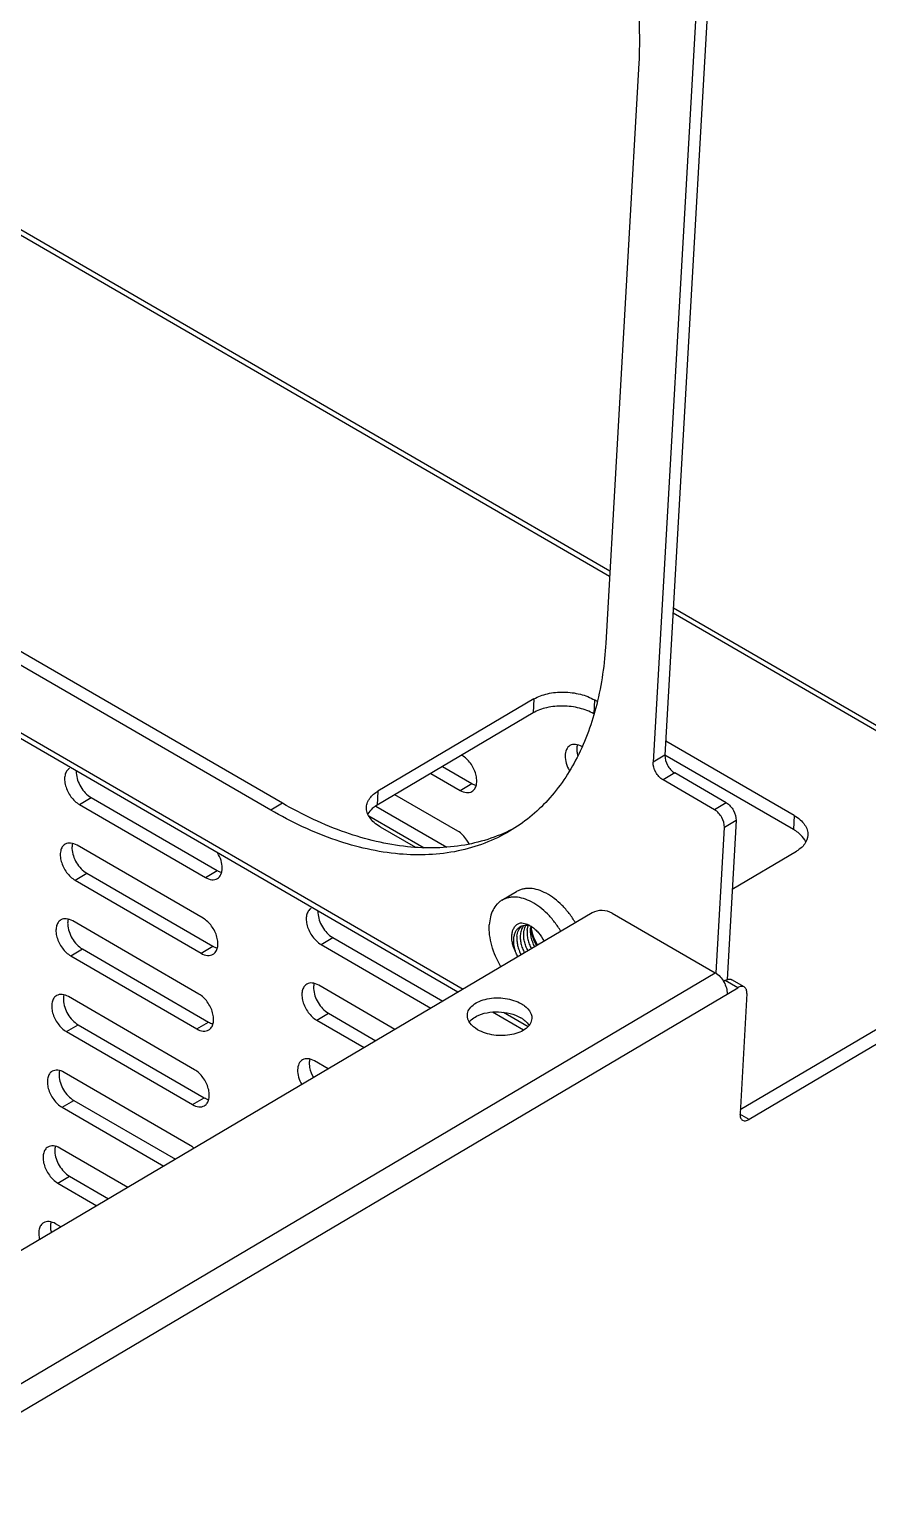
# Model space of a CAD drawing. Extents: x -425 to 6552, y -3049 to 3105.
# Drawn here: x 350.65 to 370.84, y -2076.38 to -2040.93 of the extents above; entities that cross this region are included whole.
import ezdxf

# ---------------------------------------------------------------- set-up
doc = ezdxf.new("R2010")
doc.units = 0
doc.layers.get('0').update_dxf_attribs({"linetype": 'CONTINUOUS'})

msp = doc.modelspace()

# ---------------------------------------------------------------- linework, layer by layer
at = {"color": 7, "linetype": 'CONTINUOUS'}
for p, q in [((367.414, -2032.885), (365.959, -2058.411)), ((367.132, -2033.051), (365.677, -2058.577)), ((342.315, -2041.179), (364.626, -2054.099)), ((342.504, -2041.157), (364.633, -2053.971)), ((365.33, -2041.743), (364.534, -2055.713)), ((332.356, -2047.394), (361.102, -2064.041)), ((360.974, -2064.116), (332.43, -2047.587)), ((356.462, -2059.731), (343.049, -2051.964)), ((356.744, -2059.565), (343.331, -2051.797)), ((366.162, -2054.857), (377.681, -2061.528)), ((366.155, -2054.984), (377.492, -2061.55)), ((362.783, -2057.392), (359.026, -2059.614)), ((362.802, -2057.056), (359.045, -2059.277)), ((362.802, -2057.056), (362.783, -2057.392)), ((364.266, -2057.079), (364.247, -2057.415)), ((364.332, -2057.117), (364.266, -2057.079)), ((369.074, -2059.863), (365.979, -2058.07)), ((365.959, -2058.411), (365.677, -2058.577)), ((369.055, -2060.2), (365.961, -2058.408)), ((360.601, -2058.683), (361.305, -2059.09)), ((360.319, -2058.849), (361.023, -2059.257)), ((361.023, -2059.257), (361.305, -2059.09)), ((366.196, -2058.838), (365.915, -2059.004)), ((367.155, -2059.722), (365.915, -2059.004)), ((367.436, -2059.556), (366.196, -2058.838)), ((351.854, -2059.597), (352.135, -2059.43)), ((352.135, -2059.43), (355.172, -2061.189)), ((359.045, -2059.277), (359.026, -2059.614)), ((360.967, -2060.238), (359.453, -2059.362)), ((351.854, -2059.597), (354.89, -2061.356)), ((356.744, -2059.565), (356.462, -2059.731)), ((358.824, -2059.867), (360.159, -2060.64)), ((358.994, -2059.635), (360.704, -2060.625)), ((367.436, -2059.556), (367.155, -2059.722)), ((369.074, -2059.863), (369.055, -2060.2)), ((359.1, -2060.133), (359.953, -2060.627)), ((367.192, -2063.652), (367.392, -2060.149)), ((367.673, -2059.983), (367.392, -2060.149)), ((367.673, -2059.983), (367.455, -2063.809)), ((354.834, -2062.337), (351.798, -2060.579)), ((367.579, -2061.636), (369.129, -2060.719)), ((351.75, -2061.42), (352.031, -2061.254)), ((352.031, -2061.254), (355.068, -2063.012)), ((354.89, -2061.356), (355.172, -2061.189)), ((351.75, -2061.42), (354.787, -2063.179)), ((376.631, -2061.717), (367.774, -2066.954)), ((376.934, -2061.892), (367.988, -2067.183)), ((364.204, -2062.207), (313.507, -2092.184)), ((364.692, -2062.214), (367.172, -2063.65)), ((354.731, -2064.161), (351.694, -2062.402)), ((354.787, -2063.179), (355.068, -2063.012)), ((357.674, -2062.968), (357.956, -2062.801)), ((357.674, -2062.968), (360.323, -2064.502)), ((357.956, -2062.801), (360.605, -2064.335)), ((351.646, -2063.244), (351.928, -2063.077)), ((351.646, -2063.244), (354.683, -2065.002)), ((351.928, -2063.077), (354.964, -2064.836)), ((316.006, -2093.906), (367.172, -2063.65)), ((316.572, -2094.252), (367.715, -2064.01)), ((359.456, -2065.014), (357.618, -2063.95)), ((367.411, -2063.834), (367.372, -2063.858)), ((367.715, -2064.01), (367.411, -2063.834)), ((367.872, -2063.992), (367.568, -2063.816)), ((354.627, -2065.984), (351.59, -2064.225)), ((367.934, -2064.152), (367.769, -2067.041)), ((354.683, -2065.002), (354.964, -2064.836)), ((357.57, -2064.791), (357.852, -2064.624)), ((357.57, -2064.791), (358.714, -2065.453)), ((357.852, -2064.624), (358.995, -2065.286)), ((362.555, -2065.032), (361.802, -2064.596)), ((362.071, -2064.602), (362.663, -2064.945)), ((351.542, -2065.067), (351.824, -2064.9)), ((351.542, -2065.067), (354.579, -2066.826)), ((351.824, -2064.9), (354.861, -2066.659)), ((357.847, -2065.965), (357.514, -2065.773)), ((354.523, -2067.807), (351.486, -2066.049)), ((351.438, -2066.89), (351.72, -2066.724)), ((351.438, -2066.89), (353.886, -2068.308)), ((351.72, -2066.724), (354.168, -2068.141)), ((354.579, -2066.826), (354.861, -2066.659)), ((367.988, -2067.183), (367.763, -2067.052)), ((353.019, -2068.82), (351.382, -2067.872)), ((351.334, -2068.714), (351.616, -2068.547)), ((351.334, -2068.714), (352.277, -2069.259)), ((351.616, -2068.547), (352.558, -2069.093)), ((351.41, -2069.772), (351.278, -2069.695))]:
    msp.add_line(p, q, dxfattribs=at)
at = {"color": 4, "linetype": 'CONTINUOUS'}
msp.add_line((362.033, -2061.902), (362.385, -2061.693), dxfattribs=at)
at = {"color": 7, "linetype": 'CONTINUOUS'}
for centre, radius, start, end in [((352.267, -2058.817), 0.488, 177.0489, 182.1054), ((359.432, -2060.303), 0.8, 120.5211, 126.5921), ((358.088, -2062.188), 0.488, 177.0489, 182.1054), ((361.555, -2065.077), 0.392, 138.9223, 142.2383), ((362.115, -2065.373), 0.739, 54.1006, 59.9965)]:
    msp.add_arc(centre, radius, start, end, dxfattribs=at)
at = {"color": 4, "linetype": 'CONTINUOUS'}
for centre, radius, start, end in [((362.597, -2062.777), 0.263, 110.0638, 120.5666), ((363.236, -2062.63), 0.515, 169.1107, 173.8375), ((363.678, -2062.422), 0.954, 187.687, 190.6262), ((363.387, -2062.548), 0.654, 178.7516, 180.16), ((363.427, -2062.548), 0.695, 180.1727, 184.2545)]:
    msp.add_arc(centre, radius, start, end, dxfattribs=at)
at = {"color": 7, "linetype": 'CONTINUOUS'}
for points, knots in [([(358.217, -2028.932), (359.282, -2029.548), (361.282, -2031.228), (363.191, -2033.885), (364.347, -2036.293), (364.968, -2038.145), (365.318, -2039.967), (365.362, -2041.169), (365.33, -2041.743)], [0, 0, 0, 0, 0.241646, 0.504562, 0.636771, 0.76516, 0.886947, 1, 1, 1, 1]), ([(364.534, -2055.713), (364.505, -2056.209), (364.374, -2057.156), (363.91, -2058.453), (363.197, -2059.515), (362.559, -2060.039), (362.219, -2060.241)], [0, 0, 0, 0, 0.282186, 0.539212, 0.775552, 1, 1, 1, 1]), ([(362.802, -2057.056), (362.903, -2056.996), (363.142, -2056.911), (363.526, -2056.875), (363.915, -2056.925), (364.159, -2057.017), (364.266, -2057.079)], [0, 0, 0, 0, 0.231008, 0.491178, 0.756152, 1, 1, 1, 1]), ([(364.247, -2057.415), (364.14, -2057.353), (363.896, -2057.261), (363.506, -2057.212), (363.122, -2057.247), (362.884, -2057.333), (362.783, -2057.392)], [0, 0, 0, 0, 0.243848, 0.508822, 0.768992, 1, 1, 1, 1]), ([(361.311, -2059.282), (361.337, -2059.266), (361.386, -2059.218), (361.424, -2059.117), (361.431, -2058.996), (361.398, -2058.814), (361.291, -2058.599), (361.151, -2058.461), (361.071, -2058.415)], [0, 0, 0, 0, 0.090977, 0.192642, 0.310053, 0.442358, 0.729305, 1, 1, 1, 1]), ([(363.671, -2058.178), (363.634, -2058.2), (363.57, -2058.277), (363.545, -2058.433), (363.574, -2058.611), (363.626, -2058.728), (363.66, -2058.785)], [0, 0, 0, 0, 0.193373, 0.423773, 0.698193, 1, 1, 1, 1]), ([(363.958, -2058.204), (363.911, -2058.176), (363.815, -2058.138), (363.71, -2058.155), (363.671, -2058.178)], [0, 0, 0, 0, 0.547175, 1, 1, 1, 1]), ([(363.849, -2058.159), (363.846, -2058.168), (363.837, -2058.209), (363.835, -2058.251), (363.836, -2058.283)], [0, 0, 0, 0, 0.23655, 1, 1, 1, 1]), ([(363.836, -2058.283), (363.837, -2058.295), (363.84, -2058.343), (363.849, -2058.39), (363.859, -2058.426)], [0, 0, 0, 0, 0.23989, 1, 1, 1, 1]), ([(365.959, -2058.411), (365.955, -2058.494), (366.007, -2058.663), (366.123, -2058.795), (366.196, -2058.838)], [0, 0, 0, 0, 0.494633, 1, 1, 1, 1]), ([(351.614, -2058.73), (351.587, -2058.746), (351.538, -2058.794), (351.5, -2058.895), (351.493, -2059.017), (351.526, -2059.198), (351.633, -2059.413), (351.774, -2059.551), (351.854, -2059.597)], [0, 0, 0, 0, 0.090977, 0.192642, 0.310053, 0.442358, 0.729305, 1, 1, 1, 1]), ([(365.915, -2059.004), (365.841, -2058.962), (365.725, -2058.829), (365.673, -2058.66), (365.677, -2058.577)], [0, 0, 0, 0, 0.505367, 1, 1, 1, 1]), ([(351.779, -2058.835), (351.784, -2058.954), (351.866, -2059.187), (352.033, -2059.371), (352.135, -2059.43)], [0, 0, 0, 0, 0.500898, 1, 1, 1, 1]), ([(361.305, -2059.09), (361.314, -2059.095), (361.348, -2059.114), (361.386, -2059.128), (361.414, -2059.135)], [0, 0, 0, 0, 0.262756, 1, 1, 1, 1]), ([(358.77, -2059.658), (358.772, -2059.619), (358.784, -2059.567), (358.805, -2059.52), (358.812, -2059.508)], [0, 0, 0, 0, 0.742784, 1, 1, 1, 1]), ([(358.812, -2059.508), (358.823, -2059.485), (358.883, -2059.392), (358.972, -2059.32), (359.045, -2059.277)], [0, 0, 0, 0, 0.228161, 1, 1, 1, 1]), ([(361.023, -2059.257), (361.07, -2059.284), (361.166, -2059.323), (361.272, -2059.305), (361.311, -2059.282)], [0, 0, 0, 0, 0.547175, 1, 1, 1, 1]), ([(362.219, -2060.241), (361.837, -2060.466), (360.962, -2060.796), (359.506, -2060.851), (357.962, -2060.493), (356.962, -2060.021), (356.462, -2059.731)], [0, 0, 0, 0, 0.220075, 0.45452, 0.713181, 1, 1, 1, 1]), ([(362.361, -2060.152), (361.981, -2060.357), (361.118, -2060.647), (359.7, -2060.671), (358.201, -2060.308), (357.229, -2059.846), (356.744, -2059.565)], [0, 0, 0, 0, 0.22006, 0.455098, 0.713931, 1, 1, 1, 1]), ([(359.1, -2060.133), (359.049, -2060.104), (358.956, -2060.039), (358.846, -2059.922), (358.779, -2059.793), (358.767, -2059.701), (358.77, -2059.658)], [0, 0, 0, 0, 0.292667, 0.553482, 0.785376, 1, 1, 1, 1]), ([(358.956, -2059.661), (358.94, -2059.672), (358.883, -2059.718), (358.833, -2059.775), (358.805, -2059.821)], [0, 0, 0, 0, 0.267062, 1, 1, 1, 1]), ([(367.392, -2060.149), (367.396, -2060.066), (367.344, -2059.897), (367.228, -2059.765), (367.155, -2059.722)], [0, 0, 0, 0, 0.494633, 1, 1, 1, 1]), ([(367.436, -2059.556), (367.51, -2059.598), (367.625, -2059.731), (367.678, -2059.9), (367.673, -2059.983)], [0, 0, 0, 0, 0.505367, 1, 1, 1, 1]), ([(369.074, -2059.863), (369.126, -2059.893), (369.218, -2059.957), (369.328, -2060.074), (369.395, -2060.203), (369.408, -2060.295), (369.405, -2060.339)], [0, 0, 0, 0, 0.292667, 0.553482, 0.785376, 1, 1, 1, 1]), ([(361.245, -2060.549), (361.228, -2060.516), (361.158, -2060.395), (361.056, -2060.29), (360.967, -2060.238)], [0, 0, 0, 0, 0.263372, 1, 1, 1, 1]), ([(369.199, -2060.301), (369.188, -2060.292), (369.143, -2060.255), (369.094, -2060.222), (369.055, -2060.2)], [0, 0, 0, 0, 0.240496, 1, 1, 1, 1]), ([(351.51, -2060.553), (351.483, -2060.569), (351.434, -2060.618), (351.396, -2060.719), (351.389, -2060.84), (351.422, -2061.021), (351.53, -2061.236), (351.67, -2061.374), (351.75, -2061.42)], [0, 0, 0, 0, 0.090977, 0.192642, 0.310053, 0.442358, 0.729305, 1, 1, 1, 1]), ([(351.798, -2060.579), (351.75, -2060.552), (351.655, -2060.513), (351.549, -2060.53), (351.51, -2060.553)], [0, 0, 0, 0, 0.547175, 1, 1, 1, 1]), ([(351.688, -2060.534), (351.686, -2060.543), (351.677, -2060.584), (351.674, -2060.626), (351.675, -2060.658)], [0, 0, 0, 0, 0.23655, 1, 1, 1, 1]), ([(369.405, -2060.339), (369.401, -2060.412), (369.336, -2060.571), (369.205, -2060.675), (369.129, -2060.719)], [0, 0, 0, 0, 0.456126, 1, 1, 1, 1]), ([(369.355, -2060.505), (369.347, -2060.487), (369.307, -2060.41), (369.248, -2060.344), (369.199, -2060.301)], [0, 0, 0, 0, 0.232329, 1, 1, 1, 1]), ([(351.675, -2060.658), (351.68, -2060.777), (351.762, -2061.011), (351.929, -2061.194), (352.031, -2061.254)], [0, 0, 0, 0, 0.500898, 1, 1, 1, 1]), ([(355.178, -2061.381), (355.216, -2061.359), (355.28, -2061.28), (355.304, -2061.12), (355.272, -2060.939), (355.217, -2060.819), (355.181, -2060.762)], [0, 0, 0, 0, 0.192799, 0.423511, 0.698541, 1, 1, 1, 1]), ([(355.172, -2061.189), (355.181, -2061.194), (355.216, -2061.213), (355.253, -2061.227), (355.282, -2061.234)], [0, 0, 0, 0, 0.262756, 1, 1, 1, 1]), ([(354.89, -2061.356), (354.938, -2061.383), (355.033, -2061.422), (355.139, -2061.404), (355.178, -2061.381)], [0, 0, 0, 0, 0.547175, 1, 1, 1, 1]), ([(351.694, -2062.402), (351.646, -2062.375), (351.551, -2062.336), (351.445, -2062.354), (351.406, -2062.377)], [0, 0, 0, 0, 0.547175, 1, 1, 1, 1]), ([(351.584, -2062.357), (351.582, -2062.367), (351.573, -2062.408), (351.57, -2062.45), (351.571, -2062.481)], [0, 0, 0, 0, 0.23655, 1, 1, 1, 1]), ([(355.074, -2063.204), (355.101, -2063.189), (355.15, -2063.14), (355.188, -2063.039), (355.195, -2062.918), (355.162, -2062.736), (355.055, -2062.521), (354.914, -2062.384), (354.834, -2062.337)], [0, 0, 0, 0, 0.090977, 0.192642, 0.310053, 0.442358, 0.729305, 1, 1, 1, 1]), ([(357.434, -2062.101), (357.408, -2062.117), (357.359, -2062.165), (357.321, -2062.266), (357.314, -2062.387), (357.347, -2062.569), (357.454, -2062.784), (357.594, -2062.921), (357.674, -2062.968)], [0, 0, 0, 0, 0.090977, 0.192642, 0.310053, 0.442358, 0.729305, 1, 1, 1, 1]), ([(357.6, -2062.206), (357.604, -2062.325), (357.687, -2062.558), (357.853, -2062.742), (357.956, -2062.801)], [0, 0, 0, 0, 0.500898, 1, 1, 1, 1]), ([(364.692, -2062.214), (364.618, -2062.172), (364.448, -2062.135), (364.275, -2062.165), (364.204, -2062.207)], [0, 0, 0, 0, 0.509125, 1, 1, 1, 1]), ([(351.406, -2062.377), (351.379, -2062.393), (351.331, -2062.441), (351.292, -2062.542), (351.285, -2062.663), (351.318, -2062.845), (351.426, -2063.06), (351.566, -2063.197), (351.646, -2063.244)], [0, 0, 0, 0, 0.090977, 0.192642, 0.310053, 0.442358, 0.729305, 1, 1, 1, 1]), ([(351.571, -2062.481), (351.576, -2062.6), (351.659, -2062.834), (351.825, -2063.018), (351.928, -2063.077)], [0, 0, 0, 0, 0.500898, 1, 1, 1, 1]), ([(355.068, -2063.012), (355.077, -2063.018), (355.112, -2063.036), (355.149, -2063.051), (355.178, -2063.058)], [0, 0, 0, 0, 0.262756, 1, 1, 1, 1]), ([(354.787, -2063.179), (354.834, -2063.206), (354.929, -2063.245), (355.035, -2063.227), (355.074, -2063.204)], [0, 0, 0, 0, 0.547175, 1, 1, 1, 1]), ([(367.172, -2063.65), (367.26, -2063.701), (367.399, -2063.86), (367.462, -2064.063), (367.456, -2064.163)], [0, 0, 0, 0, 0.505367, 1, 1, 1, 1]), ([(357.33, -2063.924), (357.304, -2063.94), (357.255, -2063.988), (357.217, -2064.089), (357.21, -2064.211), (357.243, -2064.392), (357.35, -2064.607), (357.49, -2064.745), (357.57, -2064.791)], [0, 0, 0, 0, 0.090977, 0.192642, 0.310053, 0.442358, 0.729305, 1, 1, 1, 1]), ([(357.618, -2063.95), (357.571, -2063.922), (357.475, -2063.883), (357.369, -2063.901), (357.33, -2063.924)], [0, 0, 0, 0, 0.547175, 1, 1, 1, 1]), ([(357.509, -2063.905), (357.506, -2063.914), (357.497, -2063.955), (357.495, -2063.997), (357.496, -2064.029)], [0, 0, 0, 0, 0.23655, 1, 1, 1, 1]), ([(357.496, -2064.029), (357.5, -2064.148), (357.583, -2064.381), (357.749, -2064.565), (357.852, -2064.624)], [0, 0, 0, 0, 0.500898, 1, 1, 1, 1]), ([(367.455, -2063.813), (367.466, -2063.809), (367.502, -2063.799), (367.545, -2063.802), (367.568, -2063.816)], [0, 0, 0, 0, 0.285629, 1, 1, 1, 1]), ([(367.872, -2063.992), (367.851, -2063.979), (367.792, -2063.972), (367.741, -2063.995), (367.715, -2064.01)], [0, 0, 0, 0, 0.442344, 1, 1, 1, 1]), ([(367.934, -2064.152), (367.936, -2064.118), (367.932, -2064.057), (367.894, -2064.005), (367.872, -2063.992)], [0, 0, 0, 0, 0.562703, 1, 1, 1, 1]), ([(351.302, -2064.2), (351.275, -2064.216), (351.227, -2064.264), (351.188, -2064.365), (351.182, -2064.486), (351.214, -2064.668), (351.322, -2064.883), (351.462, -2065.021), (351.542, -2065.067)], [0, 0, 0, 0, 0.090977, 0.192642, 0.310053, 0.442358, 0.729305, 1, 1, 1, 1]), ([(351.59, -2064.225), (351.543, -2064.198), (351.447, -2064.159), (351.341, -2064.177), (351.302, -2064.2)], [0, 0, 0, 0, 0.547175, 1, 1, 1, 1]), ([(351.48, -2064.18), (351.478, -2064.19), (351.469, -2064.231), (351.466, -2064.273), (351.468, -2064.305)], [0, 0, 0, 0, 0.23655, 1, 1, 1, 1]), ([(351.468, -2064.305), (351.472, -2064.424), (351.555, -2064.657), (351.721, -2064.841), (351.824, -2064.9)], [0, 0, 0, 0, 0.500898, 1, 1, 1, 1]), ([(354.97, -2065.028), (354.997, -2065.012), (355.046, -2064.964), (355.084, -2064.862), (355.091, -2064.741), (355.058, -2064.56), (354.951, -2064.345), (354.811, -2064.207), (354.731, -2064.161)], [0, 0, 0, 0, 0.090977, 0.192642, 0.310053, 0.442358, 0.729305, 1, 1, 1, 1]), ([(361.2, -2064.665), (361.202, -2064.621), (361.232, -2064.528), (361.339, -2064.415), (361.492, -2064.328), (361.752, -2064.251), (362.107, -2064.245), (362.385, -2064.328), (362.504, -2064.396)], [0, 0, 0, 0, 0.087517, 0.186754, 0.30308, 0.435509, 0.725354, 1, 1, 1, 1]), ([(362.504, -2064.396), (362.529, -2064.411), (362.615, -2064.467), (362.69, -2064.544), (362.722, -2064.611)], [0, 0, 0, 0, 0.278966, 1, 1, 1, 1]), ([(354.964, -2064.836), (354.973, -2064.841), (355.008, -2064.86), (355.045, -2064.874), (355.074, -2064.881)], [0, 0, 0, 0, 0.262756, 1, 1, 1, 1]), ([(361.447, -2065.021), (361.375, -2064.979), (361.252, -2064.885), (361.196, -2064.731), (361.2, -2064.665)], [0, 0, 0, 0, 0.555576, 1, 1, 1, 1]), ([(361.26, -2064.819), (361.27, -2064.807), (361.317, -2064.759), (361.374, -2064.722), (361.419, -2064.698)], [0, 0, 0, 0, 0.232443, 1, 1, 1, 1]), ([(361.419, -2064.698), (361.579, -2064.614), (361.956, -2064.557), (362.325, -2064.641), (362.485, -2064.733)], [0, 0, 0, 0, 0.494868, 1, 1, 1, 1]), ([(362.752, -2064.753), (362.75, -2064.797), (362.719, -2064.89), (362.613, -2065.003), (362.46, -2065.089), (362.2, -2065.167), (361.845, -2065.173), (361.566, -2065.09), (361.447, -2065.021)], [0, 0, 0, 0, 0.087517, 0.186754, 0.30308, 0.435509, 0.725354, 1, 1, 1, 1]), ([(362.549, -2064.774), (362.563, -2064.785), (362.615, -2064.826), (362.661, -2064.876), (362.686, -2064.917)], [0, 0, 0, 0, 0.269263, 1, 1, 1, 1]), ([(362.722, -2064.611), (362.727, -2064.622), (362.746, -2064.667), (362.754, -2064.717), (362.752, -2064.753)], [0, 0, 0, 0, 0.260674, 1, 1, 1, 1]), ([(354.683, -2065.002), (354.73, -2065.03), (354.826, -2065.068), (354.932, -2065.051), (354.97, -2065.028)], [0, 0, 0, 0, 0.547175, 1, 1, 1, 1]), ([(357.227, -2065.747), (357.191, -2065.769), (357.128, -2065.844), (357.101, -2065.996), (357.127, -2066.17), (357.177, -2066.286), (357.209, -2066.343)], [0, 0, 0, 0, 0.193926, 0.424073, 0.697935, 1, 1, 1, 1]), ([(357.514, -2065.773), (357.467, -2065.745), (357.371, -2065.707), (357.265, -2065.724), (357.227, -2065.747)], [0, 0, 0, 0, 0.547175, 1, 1, 1, 1]), ([(357.405, -2065.728), (357.402, -2065.737), (357.393, -2065.778), (357.391, -2065.82), (357.392, -2065.852)], [0, 0, 0, 0, 0.23655, 1, 1, 1, 1]), ([(357.392, -2065.852), (357.393, -2065.879), (357.406, -2065.992), (357.448, -2066.1), (357.491, -2066.176)], [0, 0, 0, 0, 0.23373, 1, 1, 1, 1]), ([(351.198, -2066.023), (351.171, -2066.039), (351.123, -2066.087), (351.084, -2066.188), (351.078, -2066.31), (351.11, -2066.491), (351.218, -2066.706), (351.358, -2066.844), (351.438, -2066.89)], [0, 0, 0, 0, 0.090977, 0.192642, 0.310053, 0.442358, 0.729305, 1, 1, 1, 1]), ([(351.486, -2066.049), (351.439, -2066.021), (351.343, -2065.983), (351.237, -2066), (351.198, -2066.023)], [0, 0, 0, 0, 0.547175, 1, 1, 1, 1]), ([(351.376, -2066.004), (351.374, -2066.013), (351.365, -2066.054), (351.363, -2066.096), (351.364, -2066.128)], [0, 0, 0, 0, 0.23655, 1, 1, 1, 1]), ([(351.364, -2066.128), (351.368, -2066.247), (351.451, -2066.48), (351.617, -2066.664), (351.72, -2066.724)], [0, 0, 0, 0, 0.500898, 1, 1, 1, 1]), ([(354.867, -2066.851), (354.893, -2066.835), (354.942, -2066.787), (354.98, -2066.686), (354.987, -2066.565), (354.954, -2066.383), (354.847, -2066.168), (354.707, -2066.03), (354.627, -2065.984)], [0, 0, 0, 0, 0.090977, 0.192642, 0.310053, 0.442358, 0.729305, 1, 1, 1, 1]), ([(354.579, -2066.826), (354.626, -2066.853), (354.722, -2066.892), (354.828, -2066.874), (354.867, -2066.851)], [0, 0, 0, 0, 0.547175, 1, 1, 1, 1]), ([(354.861, -2066.659), (354.869, -2066.664), (354.904, -2066.683), (354.942, -2066.697), (354.97, -2066.704)], [0, 0, 0, 0, 0.262756, 1, 1, 1, 1]), ([(367.769, -2067.041), (367.767, -2067.074), (367.77, -2067.135), (367.808, -2067.188), (367.831, -2067.201)], [0, 0, 0, 0, 0.562703, 1, 1, 1, 1]), ([(367.831, -2067.201), (367.852, -2067.213), (367.91, -2067.221), (367.962, -2067.198), (367.988, -2067.183)], [0, 0, 0, 0, 0.442344, 1, 1, 1, 1]), ([(351.094, -2067.847), (351.067, -2067.862), (351.019, -2067.911), (350.981, -2068.012), (350.974, -2068.133), (351.006, -2068.315), (351.114, -2068.53), (351.254, -2068.667), (351.334, -2068.714)], [0, 0, 0, 0, 0.090977, 0.192642, 0.310053, 0.442358, 0.729305, 1, 1, 1, 1]), ([(351.382, -2067.872), (351.335, -2067.845), (351.239, -2067.806), (351.133, -2067.824), (351.094, -2067.847)], [0, 0, 0, 0, 0.547175, 1, 1, 1, 1]), ([(351.273, -2067.827), (351.27, -2067.837), (351.261, -2067.877), (351.259, -2067.919), (351.26, -2067.951)], [0, 0, 0, 0, 0.23655, 1, 1, 1, 1]), ([(351.26, -2067.951), (351.264, -2068.07), (351.347, -2068.304), (351.513, -2068.487), (351.616, -2068.547)], [0, 0, 0, 0, 0.500898, 1, 1, 1, 1]), ([(354.617, -2067.875), (354.609, -2067.869), (354.579, -2067.844), (354.548, -2067.822), (354.523, -2067.807)], [0, 0, 0, 0, 0.259067, 1, 1, 1, 1]), ([(350.99, -2069.67), (350.964, -2069.685), (350.916, -2069.733), (350.878, -2069.832), (350.87, -2069.95), (350.884, -2070.033), (350.895, -2070.076)], [0, 0, 0, 0, 0.206343, 0.436307, 0.701349, 1, 1, 1, 1]), ([(351.278, -2069.695), (351.231, -2069.668), (351.135, -2069.629), (351.029, -2069.647), (350.99, -2069.67)], [0, 0, 0, 0, 0.547175, 1, 1, 1, 1]), ([(351.169, -2069.65), (351.166, -2069.66), (351.157, -2069.701), (351.155, -2069.743), (351.156, -2069.775)], [0, 0, 0, 0, 0.23655, 1, 1, 1, 1]), ([(351.156, -2069.775), (351.156, -2069.786), (351.159, -2069.831), (351.168, -2069.876), (351.177, -2069.91)], [0, 0, 0, 0, 0.240313, 1, 1, 1, 1])]:
    msp.add_open_spline(points, degree=3, knots=knots, dxfattribs=at)
at = {"color": 4, "linetype": 'CONTINUOUS'}
for points, knots in [([(363.803, -2062.444), (363.758, -2062.367), (363.659, -2062.221), (363.489, -2062.025), (363.303, -2061.86), (363.109, -2061.734), (362.913, -2061.65), (362.749, -2061.617), (362.626, -2061.618), (362.54, -2061.63), (362.459, -2061.655), (362.409, -2061.679), (362.385, -2061.693)], [0, 0, 0, 0, 0.152144, 0.30071, 0.442391, 0.574521, 0.695456, 0.80503, 0.856146, 0.905283, 0.953009, 1, 1, 1, 1]), ([(362.033, -2061.902), (362.011, -2061.915), (361.968, -2061.945), (361.89, -2062.019), (361.81, -2062.137), (361.749, -2062.308), (361.732, -2062.432), (361.728, -2062.498)], [0, 0, 0, 0, 0.111687, 0.22493, 0.46112, 0.717994, 1, 1, 1, 1]), ([(363.451, -2062.652), (363.405, -2062.575), (363.307, -2062.429), (363.137, -2062.233), (362.951, -2062.069), (362.756, -2061.942), (362.56, -2061.858), (362.397, -2061.826), (362.274, -2061.826), (362.188, -2061.839), (362.107, -2061.863), (362.057, -2061.888), (362.033, -2061.902)], [0, 0, 0, 0, 0.152144, 0.30071, 0.442391, 0.574521, 0.695456, 0.80503, 0.856146, 0.905283, 0.953009, 1, 1, 1, 1]), ([(362.008, -2063.505), (361.96, -2063.424), (361.875, -2063.258), (361.783, -2063.001), (361.731, -2062.746), (361.724, -2062.578), (361.728, -2062.498)], [0, 0, 0, 0, 0.26654, 0.526079, 0.772225, 1, 1, 1, 1]), ([(362.349, -2063.12), (362.332, -2063.083), (362.303, -2063.009), (362.276, -2062.896), (362.267, -2062.788), (362.276, -2062.688), (362.303, -2062.601), (362.346, -2062.529), (362.406, -2062.475), (362.453, -2062.454), (362.478, -2062.447)], [0, 0, 0, 0, 0.157954, 0.308637, 0.449049, 0.577491, 0.693934, 0.800321, 0.900581, 1, 1, 1, 1]), ([(362.463, -2062.551), (362.442, -2062.563), (362.403, -2062.595), (362.358, -2062.657), (362.326, -2062.734), (362.316, -2062.79), (362.312, -2062.819)], [0, 0, 0, 0, 0.228689, 0.467217, 0.723015, 1, 1, 1, 1]), ([(362.395, -2062.77), (362.398, -2062.745), (362.406, -2062.698), (362.43, -2062.632), (362.462, -2062.575), (362.491, -2062.544), (362.507, -2062.53)], [0, 0, 0, 0, 0.273831, 0.530102, 0.770786, 1, 1, 1, 1]), ([(362.477, -2062.722), (362.473, -2062.757), (362.472, -2062.832), (362.489, -2062.945), (362.524, -2063.059), (362.557, -2063.133), (362.576, -2063.169)], [0, 0, 0, 0, 0.230994, 0.478083, 0.736501, 1, 1, 1, 1]), ([(362.554, -2062.517), (362.532, -2062.545), (362.497, -2062.61), (362.481, -2062.683), (362.477, -2062.722)], [0, 0, 0, 0, 0.474102, 1, 1, 1, 1]), ([(362.478, -2062.447), (362.522, -2062.447), (362.592, -2062.46), (362.679, -2062.498), (362.723, -2062.524), (362.745, -2062.538)], [0, 0, 0, 0, 0.465181, 0.723904, 1, 1, 1, 1]), ([(362.745, -2062.538), (362.705, -2062.524), (362.643, -2062.51), (362.562, -2062.514), (362.524, -2062.524), (362.507, -2062.53)], [0, 0, 0, 0, 0.526136, 0.768146, 1, 1, 1, 1]), ([(362.659, -2063.12), (362.64, -2063.084), (362.607, -2063.01), (362.572, -2062.896), (362.555, -2062.783), (362.556, -2062.708), (362.56, -2062.672)], [0, 0, 0, 0, 0.263491, 0.521912, 0.769007, 1, 1, 1, 1]), ([(362.56, -2062.672), (362.561, -2062.658), (362.57, -2062.603), (362.588, -2062.549), (362.608, -2062.513)], [0, 0, 0, 0, 0.265416, 1, 1, 1, 1]), ([(362.641, -2062.624), (362.637, -2062.66), (362.637, -2062.734), (362.654, -2062.848), (362.688, -2062.962), (362.721, -2063.036), (362.74, -2063.072)], [0, 0, 0, 0, 0.230992, 0.478088, 0.736509, 1, 1, 1, 1]), ([(362.641, -2062.624), (362.642, -2062.615), (362.647, -2062.579), (362.656, -2062.543), (362.665, -2062.517)], [0, 0, 0, 0, 0.259441, 1, 1, 1, 1]), ([(362.823, -2063.023), (362.804, -2062.987), (362.771, -2062.913), (362.737, -2062.798), (362.72, -2062.685), (362.72, -2062.611), (362.724, -2062.575)], [0, 0, 0, 0, 0.263498, 0.521913, 0.769006, 1, 1, 1, 1]), ([(362.734, -2062.6), (362.739, -2062.668), (362.769, -2062.807), (362.828, -2062.936), (362.864, -2062.999)], [0, 0, 0, 0, 0.485888, 1, 1, 1, 1]), ([(362.74, -2062.598), (362.753, -2062.665), (362.792, -2062.798), (362.853, -2062.923), (362.889, -2062.984)], [0, 0, 0, 0, 0.48891, 1, 1, 1, 1]), ([(362.745, -2062.538), (362.776, -2062.558), (362.836, -2062.605), (362.945, -2062.717), (363.012, -2062.818), (363.048, -2062.89)], [0, 0, 0, 0, 0.235111, 0.483708, 1, 1, 1, 1]), ([(362.312, -2062.819), (362.307, -2062.867), (362.31, -2062.97), (362.333, -2063.07), (362.349, -2063.12)], [0, 0, 0, 0, 0.479841, 1, 1, 1, 1]), ([(362.395, -2062.77), (362.392, -2062.805), (362.391, -2062.88), (362.408, -2062.993), (362.442, -2063.107), (362.476, -2063.181), (362.495, -2063.217)], [0, 0, 0, 0, 0.230994, 0.478084, 0.736504, 1, 1, 1, 1]), ([(362.419, -2063.262), (362.412, -2063.251), (362.386, -2063.205), (362.364, -2063.157), (362.349, -2063.12)], [0, 0, 0, 0, 0.251834, 1, 1, 1, 1])]:
    msp.add_open_spline(points, degree=3, knots=knots, dxfattribs=at)
at = {"color": 7, "linetype": 'CONTINUOUS'}
msp.add_open_spline([(367.411, -2063.834), (367.425, -2063.826), (367.44, -2063.819), (367.455, -2063.813)], degree=3, dxfattribs=at)

doc.saveas('drawing.dxf')
